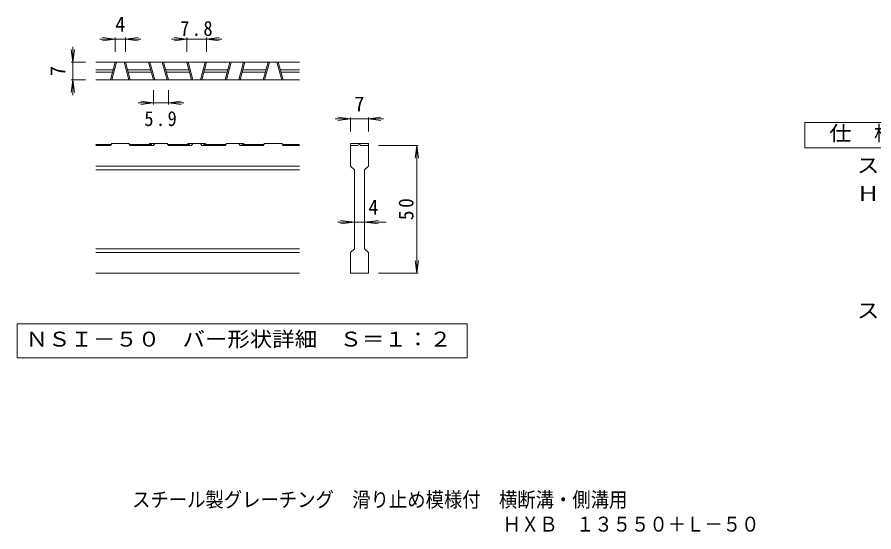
# Model space of a CAD drawing. Units: millimetres on the paper, enlarged 5 times, with parts at other scales. Extents: x -846 to 876, y -685 to 660.
# Drawn here: x -539 to 301, y -685 to -180 of the extents above; entities that cross this region are included whole.
import ezdxf
from ezdxf.enums import TextEntityAlignment as Align

# ---------------------------------------------------------------- set-up
doc = ezdxf.new("R2010")
doc.units = ezdxf.units.MM
doc.header["$LTSCALE"] = 5
for name, color, linetype, lineweight in [('D-0_通り芯', 7, 'Continuous', 9), ('D-2_蓋', 3, 'Continuous', 9), ('D-4_寸法', 7, 'Continuous', 9), ('F-5_F-5ﾚｲﾔ', 2, 'Continuous', 9)]:
    doc.layers.add(name, color=color, linetype=linetype, lineweight=lineweight)
doc.layers.add('F-0_F-0ﾚｲﾔ', color=2, linetype='Continuous')
doc.styles.add('ＭＳ ゴシック', font='')
doc.styles.get('ＭＳ ゴシック').set_extended_font_data('MS Gothic')

msp = doc.modelspace()

# ---------------------------------------------------------------- linework, layer by layer
at = {"layer": 'D-0_通り芯'}
msp.add_lwpolyline([(-539.109, -481.352), (-539.109, -514.577), (-97.455, -514.577), (-97.455, -481.352)], close=True, dxfattribs=at)
at = {"layer": 'D-2_蓋'}
for p, q in [((-262.032, -224.351), (-462.032, -224.351)), ((-447.578, -241.851), (-442.889, -224.351)), ((-446.284, -241.851), (-441.595, -224.351)), ((-429.494, -241.851), (-434.183, -224.351)), ((-428.2, -241.851), (-432.889, -224.351)), ((-410.078, -224.351), (-405.389, -241.851)), ((-408.784, -224.351), (-404.095, -241.851)), ((-391.994, -241.851), (-396.683, -224.351)), ((-390.7, -241.851), (-395.389, -224.351)), ((-372.578, -224.351), (-367.889, -241.851)), ((-371.284, -224.351), (-366.595, -241.851)), ((-354.494, -224.351), (-359.183, -241.851)), ((-353.2, -224.351), (-357.889, -241.851)), ((-335.078, -241.851), (-330.389, -224.351)), ((-333.784, -241.851), (-329.095, -224.351)), ((-316.994, -224.351), (-321.683, -241.851)), ((-315.7, -224.351), (-320.389, -241.851)), ((-297.578, -241.851), (-292.889, -224.351)), ((-296.284, -241.851), (-291.595, -224.351)), ((-279.494, -241.851), (-284.183, -224.351)), ((-278.2, -241.851), (-282.889, -224.351)), ((-462.032, -231.851), (-444.899, -231.851)), ((-462.032, -234.351), (-445.569, -234.351)), ((-430.88, -231.851), (-408.069, -231.851)), ((-430.21, -234.351), (-407.399, -234.351)), ((-393.38, -231.851), (-370.569, -231.851)), ((-392.71, -234.351), (-369.899, -234.351)), ((-355.88, -234.351), (-333.069, -234.351)), ((-355.21, -231.851), (-332.399, -231.851)), ((-318.38, -234.351), (-295.569, -234.351)), ((-317.71, -231.851), (-294.899, -231.851)), ((-280.88, -231.851), (-262.032, -231.851)), ((-280.21, -234.351), (-262.032, -234.351)), ((-262.032, -241.851), (-462.032, -241.851)), ((-446.931, -305.351), (-462.032, -305.351)), ((-447.578, -306.351), (-462.032, -306.351)), ((-447.578, -306.351), (-446.284, -304.351)), ((-429.494, -304.351), (-446.284, -304.351)), ((-429.494, -304.351), (-428.2, -306.351)), ((-407.399, -305.351), (-428.847, -305.351)), ((-405.389, -306.351), (-428.2, -306.351)), ((-408.784, -304.351), (-409.431, -305.351)), ((-391.994, -304.351), (-408.784, -304.351)), ((-407.399, -305.351), (-407.399, -306.351)), ((-404.095, -304.351), (-405.389, -306.351)), ((-391.994, -304.351), (-390.7, -306.351)), ((-369.899, -305.351), (-391.347, -305.351)), ((-367.889, -306.351), (-390.7, -306.351)), ((-371.931, -305.351), (-371.284, -304.351)), ((-354.494, -304.351), (-371.284, -304.351)), ((-369.899, -305.351), (-369.899, -306.351)), ((-367.889, -306.351), (-366.595, -304.351)), ((-359.183, -304.351), (-357.889, -306.351)), ((-335.078, -306.351), (-357.889, -306.351)), ((-355.88, -305.351), (-355.88, -306.351)), ((-334.431, -305.351), (-355.88, -305.351)), ((-353.847, -305.351), (-354.494, -304.351)), ((-333.784, -304.351), (-335.078, -306.351)), ((-333.784, -304.351), (-316.994, -304.351)), ((-321.683, -304.351), (-320.389, -306.351)), ((-297.578, -306.351), (-320.389, -306.351)), ((-318.38, -305.351), (-296.931, -305.351)), ((-318.38, -305.351), (-318.38, -306.351)), ((-316.994, -304.351), (-316.347, -305.351)), ((-296.284, -304.351), (-297.578, -306.351)), ((-296.284, -304.351), (-279.494, -304.351)), ((-278.2, -306.351), (-279.494, -304.351)), ((-278.847, -305.351), (-262.032, -305.351)), ((-278.2, -306.351), (-262.032, -306.351)), ((-212.032, -304.351), (-212.032, -306.351)), ((-212.032, -326.351), (-212.032, -306.351)), ((-212.032, -306.351), (-204.532, -306.351)), ((-203.307, -305.351), (-203.257, -305.351)), ((-202.032, -306.351), (-194.532, -306.351)), ((-194.532, -306.351), (-194.532, -326.351)), ((-262.032, -326.351), (-462.032, -326.351)), ((-212.032, -326.351), (-208.282, -330.101)), ((-198.282, -330.101), (-194.532, -326.351)), ((-262.032, -330.101), (-462.032, -330.101)), ((-208.282, -407.602), (-208.282, -330.101)), ((-198.282, -330.101), (-198.282, -407.602)), ((-262.032, -407.602), (-462.032, -407.602)), ((-262.032, -411.352), (-462.032, -411.352)), ((-212.032, -411.352), (-208.282, -407.602)), ((-212.032, -431.352), (-212.032, -411.352)), ((-198.282, -407.602), (-194.532, -411.352)), ((-194.532, -411.352), (-194.532, -431.352)), ((-262.032, -431.352), (-462.032, -431.352)), ((-194.532, -431.352), (-212.032, -431.352))]:
    msp.add_line(p, q, dxfattribs=at)
msp.add_lwpolyline([(-212.032, -304.351), (-194.532, -304.351), (-194.532, -306.351)], dxfattribs=at)
for centre, start, end in [((-203.307, -306.601), 90, 168.46303), ((-203.257, -306.601), 11.53696, 90)]:
    msp.add_arc(centre, 1.25, start, end, dxfattribs=at)
at = {"layer": 'D-4_寸法'}
for p, q in [((-442.889, -201.851), (-455.282, -200.22)), ((-442.889, -200.351), (-442.889, -214.351)), ((-432.889, -201.851), (-420.496, -200.22)), ((-432.889, -200.351), (-432.889, -214.351)), ((-372.578, -201.851), (-384.972, -200.22)), ((-372.578, -200.351), (-372.578, -214.351)), ((-353.2, -201.851), (-340.807, -200.22)), ((-353.2, -200.351), (-353.2, -214.351)), ((-484.532, -224.351), (-484.532, -209.351)), ((-442.889, -201.851), (-457.889, -201.851)), ((-442.889, -201.851), (-455.282, -203.483)), ((-442.889, -201.851), (-432.889, -201.851)), ((-432.889, -201.851), (-420.496, -203.483)), ((-432.889, -201.851), (-417.889, -201.851)), ((-372.578, -201.851), (-387.578, -201.851)), ((-372.578, -201.851), (-384.972, -203.483)), ((-372.578, -201.851), (-353.2, -201.851)), ((-353.2, -201.851), (-340.807, -203.483)), ((-353.2, -201.851), (-338.2, -201.851)), ((-484.532, -224.351), (-486.163, -211.958)), ((-484.532, -224.351), (-482.9, -211.958)), ((-486.032, -224.351), (-472.032, -224.351)), ((-484.532, -224.351), (-484.532, -241.851)), ((-484.532, -241.851), (-486.163, -254.244)), ((-486.032, -241.851), (-472.032, -241.851)), ((-484.532, -241.851), (-482.9, -254.244)), ((-484.532, -241.851), (-484.532, -256.851)), ((-405.389, -265.851), (-405.389, -251.851)), ((-390.7, -265.851), (-390.7, -251.851)), ((-405.389, -264.351), (-420.389, -264.351)), ((-405.389, -264.351), (-417.782, -262.72)), ((-405.389, -264.351), (-417.782, -265.983)), ((-390.7, -264.351), (-378.307, -265.983)), ((-390.7, -264.351), (-375.7, -264.351)), ((-212.032, -280.102), (-227.032, -280.102)), ((-212.032, -280.102), (-224.425, -278.47)), ((-212.032, -280.102), (-224.425, -281.733)), ((-212.032, -278.602), (-212.032, -292.602)), ((-194.532, -280.102), (-212.032, -280.102)), ((-194.532, -280.102), (-182.139, -278.47)), ((-194.532, -278.602), (-194.532, -292.602)), ((-194.532, -280.102), (-182.139, -281.733)), ((-194.532, -280.102), (-179.532, -280.102)), ((-145.532, -306.351), (-184.532, -306.351)), ((-147.032, -306.351), (-148.664, -318.744)), ((-147.032, -306.351), (-145.4, -318.744)), ((-147.032, -431.352), (-147.032, -306.351)), ((-208.282, -381.351), (-224.532, -381.351)), ((-208.282, -381.351), (-221.925, -379.72)), ((-208.282, -381.351), (-221.925, -382.983)), ((-198.282, -381.351), (-208.282, -381.351)), ((-198.282, -381.351), (-184.639, -379.72)), ((-198.282, -381.351), (-184.639, -382.983)), ((-198.282, -381.351), (-177.032, -381.351)), ((-147.032, -431.352), (-148.664, -418.958)), ((-147.032, -431.352), (-145.4, -418.958)), ((-145.532, -431.352), (-184.532, -431.352))]:
    msp.add_line(p, q, dxfattribs=at)
msp.add_lwpolyline([(-405.389, -264.351), (-390.7, -264.351), (-378.307, -262.72)], dxfattribs=at)
at = {"layer": 'F-5_F-5ﾚｲﾔ'}
msp.add_lwpolyline([(233.792, -308.47), (233.792, -283.47), (346.292, -283.47), (346.292, -308.47)], close=True, dxfattribs=at)

# ---------------------------------------------------------------- texts
at = {"layer": 'D-0_通り芯', "color": 2, "style": 'ＭＳ ゴシック', "width": 1.1}
msp.add_text('ＮＳＩ－５０\u3000バー形状詳細\u3000Ｓ＝１：２', height=14.66, dxfattribs=at).set_placement((-530.782, -507.964), align=Align.BOTTOM_LEFT)
at = {"layer": 'D-4_寸法', "color": 2, "style": 'ＭＳ ゴシック'}
for s, p in [('4', (-442.889, -198.851)), ('7', (-208.282, -277.102)), ('4', (-194.532, -378.351))]:
    msp.add_text(s, height=14.66, dxfattribs=at).set_placement(p, align=Align.BOTTOM_LEFT)
msp.add_text('7', height=14.66, rotation=90, dxfattribs=at).set_placement((-487.532, -238.101), align=Align.BOTTOM_LEFT)
at = {"layer": 'D-4_寸法', "color": 2, "char_height": 14.66, "attachment_point": 7, "style": 'ＭＳ ゴシック'}
for s, insert in [('\\T1.27;\\W0.9;7.8', (-379.139, -198.851)), ('\\T1.27;\\W0.9;5.9', (-414.295, -287.351))]:
    msp.add_mtext(s, dxfattribs=dict(at, insert=insert))
at = {"layer": 'D-4_寸法', "color": 2, "insert": (-150.032, -379.476), "char_height": 14.66, "attachment_point": 7, "rotation": 90, "style": 'ＭＳ ゴシック'}
msp.add_mtext('\\T1.27;\\W0.95;50', dxfattribs=at)
at = {"layer": 'F-0_F-0ﾚｲﾔ', "style": 'ＭＳ ゴシック', "width": 0.9}
msp.add_text('ＨＸＢ\u3000１３５５０＋Ｌ－５０', height=14.66, dxfattribs=at).set_placement((-62.772, -689.566), align=Align.BOTTOM_LEFT)
at = {"layer": 'F-5_F-5ﾚｲﾔ', "style": 'ＭＳ ゴシック'}
for s, width, p in [('仕\u3000様', 1.1, (257.542, -305.97)), ('スチール製グレーチング\u3000滑り止め模様付\u3000横断溝・側溝用', 1.1, (284.837, -337.431)), ('ＨＸＢ\u3000１３５５０', 1.1, (284.837, -364.931)), ('スチール製受枠\u3000Ｌ－５０', 1.1, (284.837, -479.93)), ('スチール製グレーチング\u3000滑り止め模様付\u3000横断溝・側溝用', 0.9, (-426.315, -665.453))]:
    msp.add_text(s, height=14.66, dxfattribs=dict(at, width=width)).set_placement(p, align=Align.BOTTOM_LEFT)

doc.saveas('drawing.dxf')
